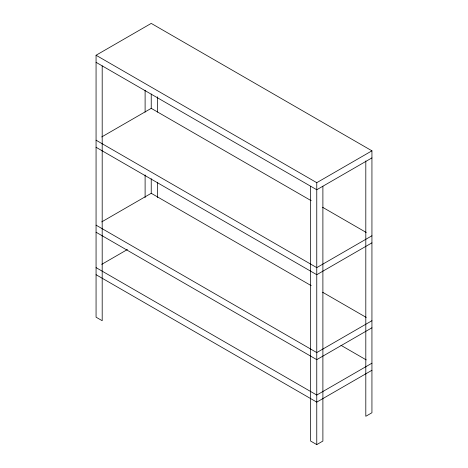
<?xml version="1.0" encoding="UTF-8"?>
<svg xmlns="http://www.w3.org/2000/svg" width="468" height="468" viewBox="0 0 468 468"><rect width="100%" height="100%" fill="white"/><g stroke="black" fill="none" stroke-linecap="round" stroke-linejoin="round"><path stroke-width="0.7" d="M102.194 65.871L102.194 320.72L96.063 317.181L96.063 55.253L151.234 23.4L371.937 150.819L371.937 412.747L365.806 416.286L365.806 160.934M101.702 136.948L151.234 108.348L311.232 200.719M101.702 221.896L151.234 193.296L311.232 285.667M101.702 264.367L127.413 249.526M96.063 55.253L316.766 182.678L371.937 150.819M371.937 157.897L316.766 189.756L96.063 62.332M371.937 235.767L316.766 267.626L96.063 140.201M371.937 242.845L316.766 274.704L96.063 147.285M371.937 320.715L316.766 352.574L96.063 225.155M371.937 327.799L316.766 359.652L96.063 232.233M371.937 363.191L316.766 395.045L96.063 267.626M371.937 370.27L316.766 402.123L96.063 274.704M310.635 186.217L310.635 441.061L316.766 444.6L322.891 441.061L322.891 186.217M322.61 207.289L366.245 232.485M322.61 292.237L366.245 317.433M340.95 345.302L366.245 359.904M316.766 182.678L316.766 444.6M157.365 96.817L157.365 112.15M157.365 182.251L157.365 197.59M151.234 94.009L151.234 108.611M151.234 178.712L151.234 193.319M145.109 90.248L145.109 112.15M145.109 174.95L145.109 197.59"/></g></svg>
